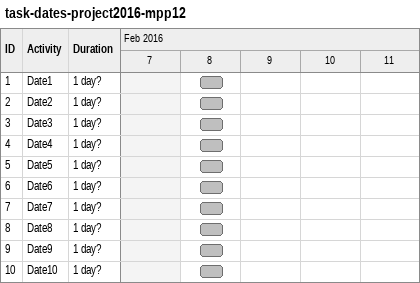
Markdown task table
task-dates-project2016-mpp12

| ID | Task | Duration | Start | Finish |
|---|---|---|---|---|
| 1 | Date1 | 1d? | 2016-02-08 | 2016-02-08 |
| 2 | Date2 | 1d? | 2016-02-08 | 2016-02-08 |
| 3 | Date3 | 1d? | 2016-02-08 | 2016-02-08 |
| 4 | Date4 | 1d? | 2016-02-08 | 2016-02-08 |
| 5 | Date5 | 1d? | 2016-02-08 | 2016-02-08 |
| 6 | Date6 | 1d? | 2016-02-08 | 2016-02-08 |
| 7 | Date7 | 1d? | 2016-02-08 | 2016-02-08 |
| 8 | Date8 | 1d? | 2016-02-08 | 2016-02-08 |
| 9 | Date9 | 1d? | 2016-02-08 | 2016-02-08 |
| 10 | Date10 | 1d? | 2016-02-08 | 2016-02-08 |
